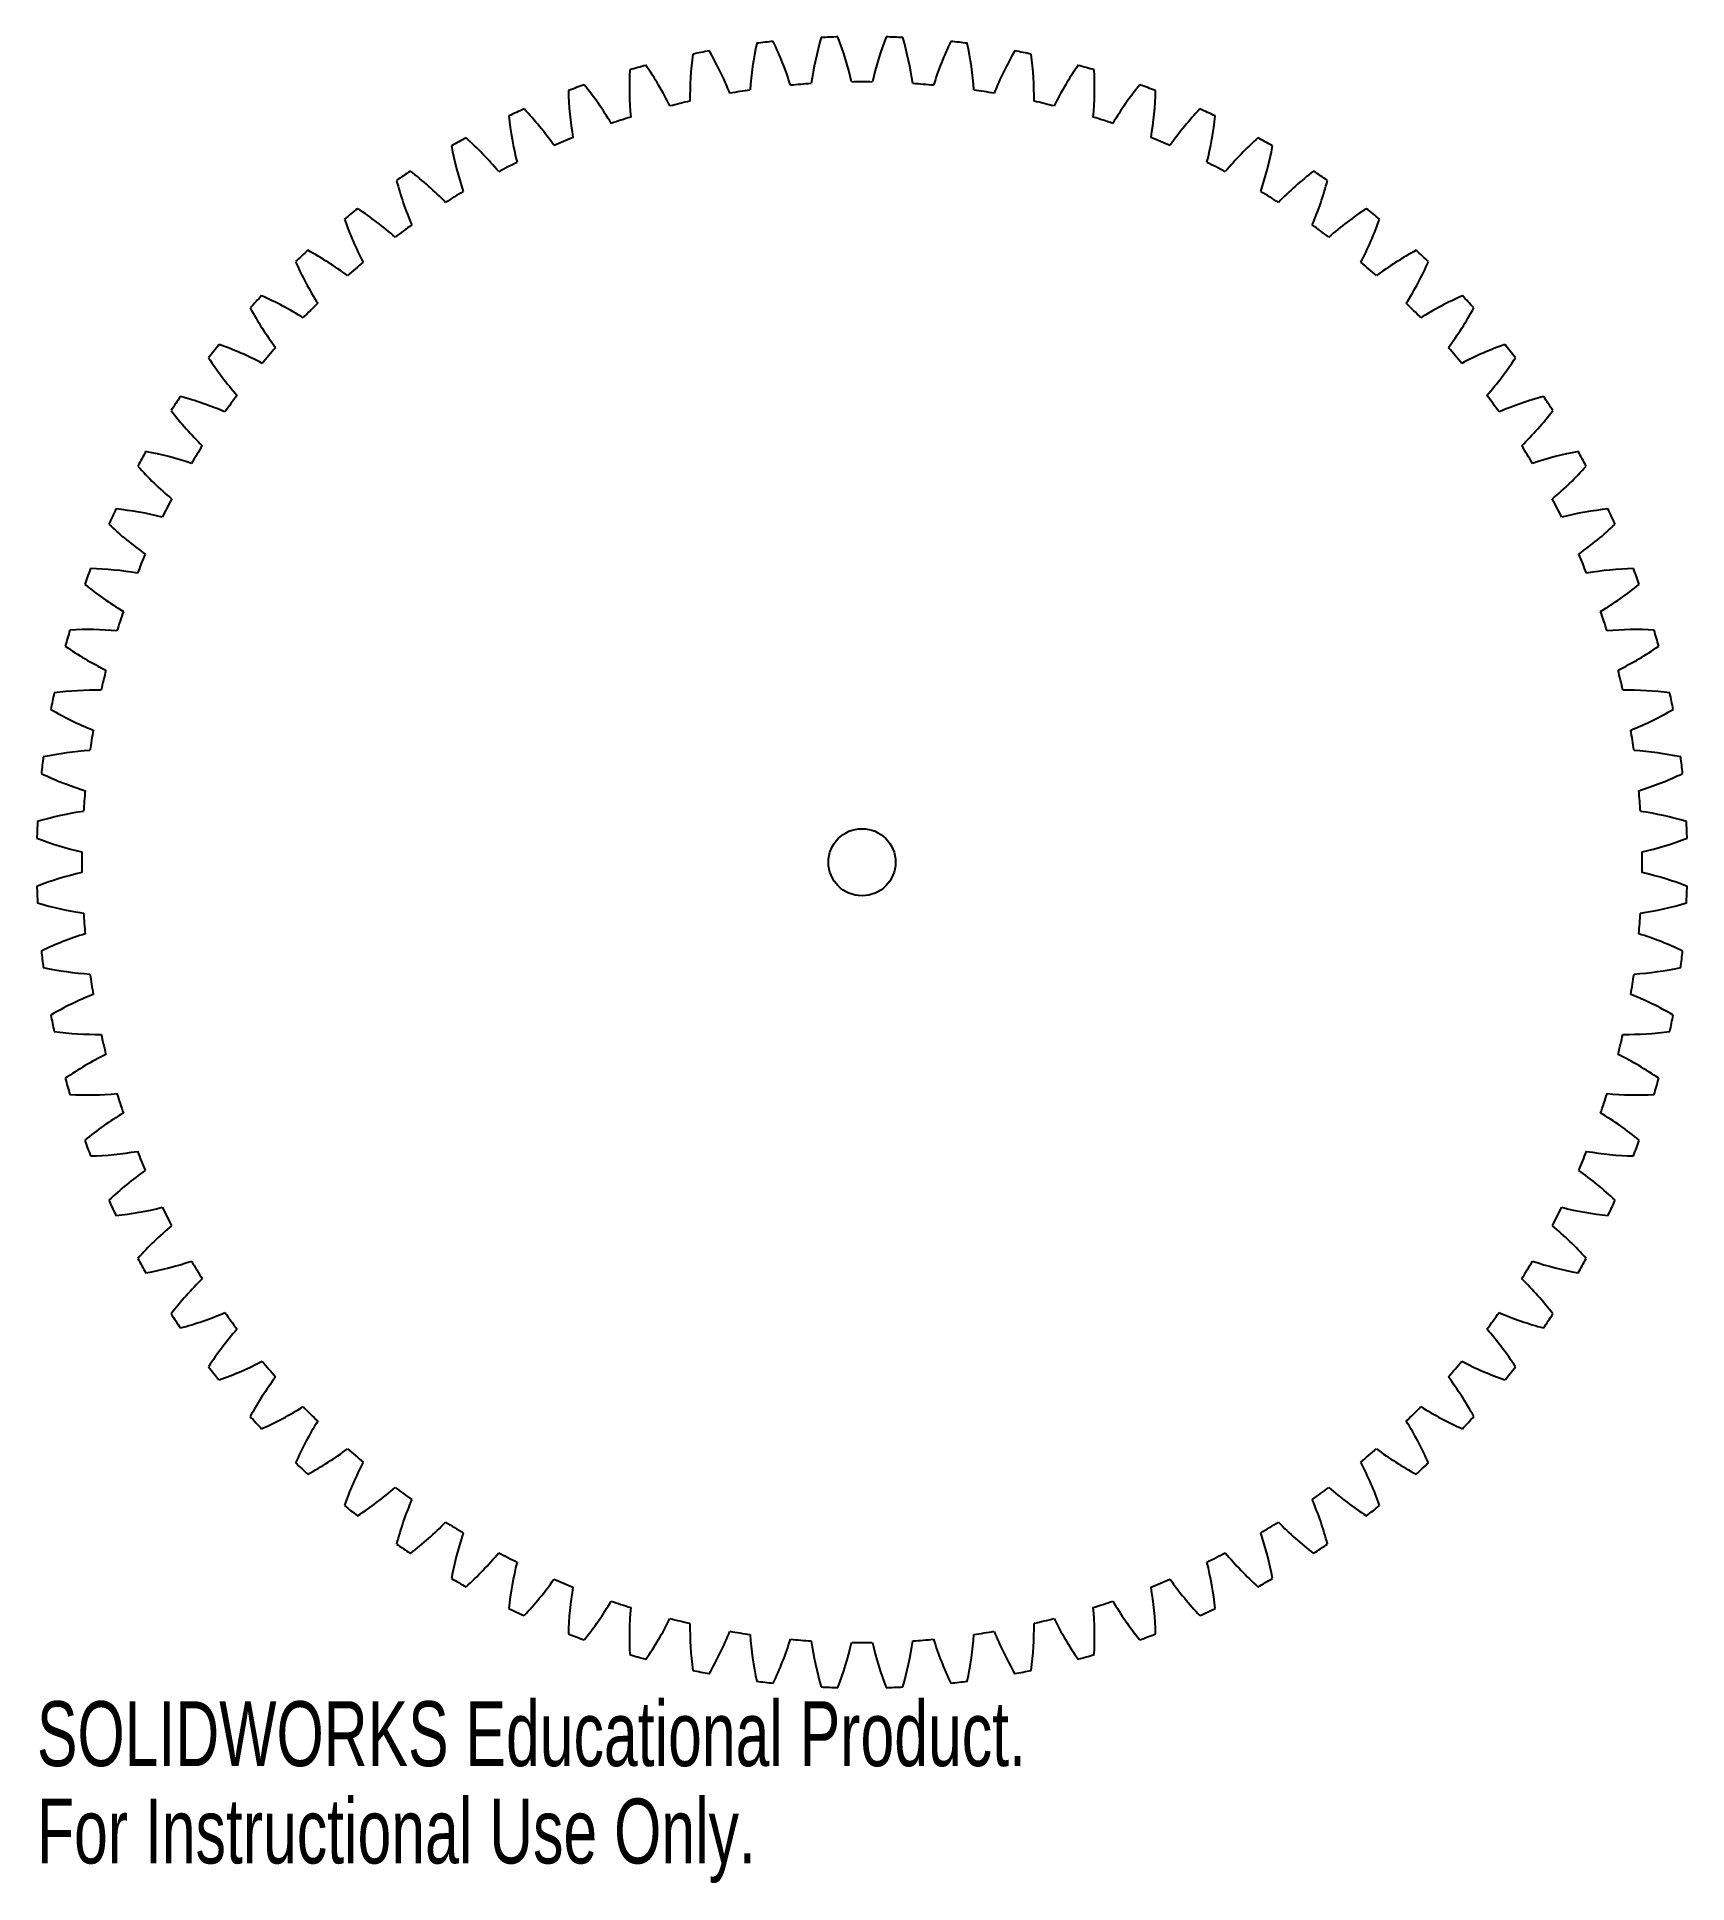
# Model space of a CAD drawing. Header units: millimetres. Extents: x -61 to 61, y -76 to 61.
import ezdxf

# ---------------------------------------------------------------- set-up
doc = ezdxf.new("R2010")
doc.units = ezdxf.units.MM
doc.styles.add('SLDTEXTSTYLE0', font='TXT', dxfattribs={"width": 0.7})

msp = doc.modelspace()

# ---------------------------------------------------------------- linework, layer by layer
at = {"color": 7, "linetype": 'Continuous', "lineweight": 25}
msp.add_circle((0, 0), 2.5, dxfattribs=at)
for centre, radius, start, end in [((15.62, 55.95), 24, 167.8619, 176.2425), ((0, 0), 61.5, 96.1682, 97.3318), ((-28.25, 50.76), 24, 17.2575, 25.6381), ((19.96, 54.55), 24, 163.3619, 171.7425), ((0, 0), 61.5, 91.6682, 92.8318), ((-24.18, 52.82), 24, 12.7575, 21.1381), ((24.18, 52.82), 24, 158.8619, 167.2425), ((0, 0), 61.5, 87.1682, 88.3318), ((-19.96, 54.55), 24, 8.2575, 16.6381), ((28.25, 50.76), 24, 154.3619, 162.7425), ((0, 0), 61.5, 82.6682, 83.8318), ((-15.62, 55.95), 24, 3.7575, 12.1381), ((0, 0), 61.5, 105.1682, 106.3318), ((-35.84, 45.72), 24, 26.2575, 34.6381), ((11.18, 57), 24, 172.3619, 180.7425), ((0, 0), 61.5, 100.6682, 101.8318), ((-32.14, 48.39), 24, 21.7575, 30.1381), ((32.14, 48.39), 24, 149.8619, 158.2425), ((0, 0), 61.5, 78.1682, 79.3318), ((-11.18, 57), 24, 359.2575, 7.6381), ((35.84, 45.72), 24, 145.3619, 153.7425), ((0, 0), 61.5, 73.6682, 74.8318), ((0, 0), 61.5, 109.6682, 110.8318), ((-39.31, 42.76), 24, 30.7575, 39.1381), ((6.67, 57.7), 24, 176.8619, 185.2425), ((0, 0), 58.12, 93.7429, 95.2571), ((0, 0), 58.12, 89.2429, 90.7571), ((0, 0), 58.12, 84.7429, 86.2571), ((-6.67, 57.7), 24, 354.7575, 3.1381), ((39.31, 42.76), 24, 140.8619, 149.2425), ((0, 0), 61.5, 69.1682, 70.3318), ((2.12, 58.05), 24, 181.3619, 189.7425), ((0, 0), 58.12, 102.7429, 104.2571), ((0, 0), 58.12, 98.2429, 99.7571), ((0, 0), 58.12, 80.2429, 81.7571), ((0, 0), 58.12, 75.7429, 77.2571), ((-2.12, 58.05), 24, 350.2575, 358.6381), ((0, 0), 61.5, 114.1682, 115.3318), ((-2.44, 58.04), 24, 185.8619, 194.2425), ((-42.55, 39.55), 24, 35.2575, 43.6381), ((0, 0), 58.12, 107.2429, 108.7571), ((0, 0), 58.12, 71.2429, 72.7571), ((42.55, 39.55), 24, 136.3619, 144.7425), ((0, 0), 61.5, 64.6682, 65.8318), ((2.44, 58.04), 24, 345.7575, 354.1381), ((0, 0), 61.5, 118.6682, 119.8318), ((-45.52, 36.09), 24, 39.7575, 48.1381), ((0, 0), 58.12, 111.7429, 113.2571), ((0, 0), 58.12, 66.7429, 68.2571), ((45.52, 36.09), 24, 131.8619, 140.2425), ((0, 0), 61.5, 60.1682, 61.3318), ((-6.98, 57.67), 24, 190.3619, 198.7425), ((6.98, 57.67), 24, 341.2575, 349.6381), ((0, 0), 61.5, 123.1682, 124.3318), ((-48.21, 32.4), 24, 44.2575, 52.6381), ((0, 0), 58.12, 116.2429, 117.7571), ((0, 0), 58.12, 62.2429, 63.7571), ((48.21, 32.4), 24, 127.3619, 135.7425), ((0, 0), 61.5, 55.6682, 56.8318), ((-11.49, 56.94), 24, 194.8619, 203.2425), ((0, 0), 58.12, 120.7429, 122.2571), ((0, 0), 58.12, 57.7429, 59.2571), ((11.49, 56.94), 24, 336.7575, 345.1381), ((0, 0), 61.5, 127.6682, 128.8318), ((-50.6, 28.52), 24, 48.7575, 57.1381), ((50.6, 28.52), 24, 122.8619, 131.2425), ((0, 0), 61.5, 51.1682, 52.3318), ((-15.92, 55.86), 24, 199.3619, 207.7425), ((0, 0), 58.12, 125.2429, 126.7571), ((0, 0), 58.12, 53.2429, 54.7571), ((15.92, 55.86), 24, 332.2575, 340.6381), ((0, 0), 61.5, 132.1682, 133.3318), ((-52.69, 24.46), 24, 53.2575, 61.6381), ((52.69, 24.46), 24, 118.3619, 126.7425), ((0, 0), 61.5, 46.6682, 47.8318), ((-20.25, 54.44), 24, 203.8619, 212.2425), ((0, 0), 58.12, 129.7429, 131.2571), ((0, 0), 58.12, 48.7429, 50.2571), ((20.25, 54.44), 24, 327.7575, 336.1381), ((0, 0), 61.5, 136.6682, 137.8318), ((-24.46, 52.69), 24, 208.3619, 216.7425), ((-54.44, 20.25), 24, 57.7575, 66.1381), ((0, 0), 58.12, 134.2429, 135.7571), ((0, 0), 58.12, 44.2429, 45.7571), ((54.44, 20.25), 24, 113.8619, 122.2425), ((24.46, 52.69), 24, 323.2575, 331.6381), ((0, 0), 61.5, 42.1682, 43.3318), ((0, 0), 61.5, 141.1682, 142.3318), ((-55.86, 15.92), 24, 62.2575, 70.6381), ((55.86, 15.92), 24, 109.3619, 117.7425), ((0, 0), 61.5, 37.6682, 38.8318), ((-28.52, 50.6), 24, 212.8619, 221.2425), ((0, 0), 58.12, 138.7429, 140.2571), ((0, 0), 58.12, 39.7429, 41.2571), ((28.52, 50.6), 24, 318.7575, 327.1381), ((0, 0), 61.5, 145.6682, 146.8318), ((-56.94, 11.49), 24, 66.7575, 75.1381), ((0, 0), 58.12, 143.2429, 144.7571), ((0, 0), 58.12, 35.2429, 36.7571), ((56.94, 11.49), 24, 104.8619, 113.2425), ((0, 0), 61.5, 33.1682, 34.3318), ((-32.4, 48.21), 24, 217.3619, 225.7425), ((32.4, 48.21), 24, 314.2575, 322.6381), ((0, 0), 61.5, 150.1682, 151.3318), ((-57.67, 6.98), 24, 71.2575, 79.6381), ((0, 0), 58.12, 147.7429, 149.2571), ((0, 0), 58.12, 30.7429, 32.2571), ((57.67, 6.98), 24, 100.3619, 108.7425), ((0, 0), 61.5, 28.6682, 29.8318), ((-36.09, 45.52), 24, 221.8619, 230.2425), ((36.09, 45.52), 24, 309.7575, 318.1381), ((0, 0), 61.5, 154.6682, 155.8318), ((-58.04, 2.44), 24, 75.7575, 84.1381), ((0, 0), 58.12, 152.2429, 153.7571), ((0, 0), 58.12, 26.2429, 27.7571), ((58.04, 2.44), 24, 95.8619, 104.2425), ((0, 0), 61.5, 24.1682, 25.3318), ((-39.55, 42.55), 24, 226.3619, 234.7425), ((39.55, 42.55), 24, 305.2575, 313.6381), ((0, 0), 58.12, 156.7429, 158.2571), ((0, 0), 58.12, 21.7429, 23.2571), ((0, 0), 61.5, 159.1682, 160.3318), ((-42.76, 39.31), 24, 230.8619, 239.2425), ((-58.05, -2.12), 24, 80.2575, 88.6381), ((58.05, -2.12), 24, 91.3619, 99.7425), ((42.76, 39.31), 24, 300.7575, 309.1381), ((0, 0), 61.5, 19.6682, 20.8318), ((0, 0), 58.12, 161.2429, 162.7571), ((0, 0), 58.12, 17.2429, 18.7571), ((0, 0), 61.5, 163.6682, 164.8318), ((-57.7, -6.67), 24, 84.7575, 93.1381), ((57.7, -6.67), 24, 86.8619, 95.2425), ((0, 0), 61.5, 15.1682, 16.3318), ((-45.72, 35.84), 24, 235.3619, 243.7425), ((45.72, 35.84), 24, 296.2575, 304.6381), ((0, 0), 58.12, 165.7429, 167.2571), ((0, 0), 58.12, 12.7429, 14.2571), ((0, 0), 61.5, 168.1682, 169.3318), ((-57, -11.18), 24, 89.2575, 97.6381), ((57, -11.18), 24, 82.3619, 90.7425), ((0, 0), 61.5, 10.6682, 11.8318), ((-48.39, 32.14), 24, 239.8619, 248.2425), ((48.39, 32.14), 24, 291.7575, 300.1381), ((0, 0), 58.12, 170.2429, 171.7571), ((0, 0), 58.12, 8.2429, 9.7571), ((-55.95, -15.62), 24, 93.7575, 102.1381), ((55.95, -15.62), 24, 77.8619, 86.2425), ((0, 0), 61.5, 172.6682, 173.8318), ((0, 0), 61.5, 6.1682, 7.3318), ((-50.76, 28.25), 24, 244.3619, 252.7425), ((50.76, 28.25), 24, 287.2575, 295.6381), ((0, 0), 58.12, 174.7429, 176.2571), ((0, 0), 58.12, 3.7429, 5.2571), ((0, 0), 61.5, 177.1682, 178.3318), ((-54.55, -19.96), 24, 98.2575, 106.6381), ((54.55, -19.96), 24, 73.3619, 81.7425), ((0, 0), 61.5, 1.6682, 2.8318), ((-52.82, 24.18), 24, 248.8619, 257.2425), ((52.82, 24.18), 24, 282.7575, 291.1381), ((0, 0), 58.12, 179.2429, 180.7571), ((0, 0), 58.12, 359.2429, 0.7571), ((-52.82, -24.18), 24, 102.7575, 111.1381), ((52.82, -24.18), 24, 68.8619, 77.2425), ((0, 0), 61.5, 181.6682, 182.8318), ((0, 0), 61.5, 357.1682, 358.3318), ((-54.55, 19.96), 24, 253.3619, 261.7425), ((0, 0), 58.12, 183.7429, 185.2571), ((0, 0), 58.12, 354.7429, 356.2571), ((54.55, 19.96), 24, 278.2575, 286.6381), ((-50.76, -28.25), 24, 107.2575, 115.6381), ((50.76, -28.25), 24, 64.3619, 72.7425), ((0, 0), 61.5, 186.1682, 187.3318), ((0, 0), 61.5, 352.6682, 353.8318), ((-55.95, 15.62), 24, 257.8619, 266.2425), ((55.95, 15.62), 24, 273.7575, 282.1381), ((0, 0), 58.12, 188.2429, 189.7571), ((0, 0), 58.12, 350.2429, 351.7571), ((-48.39, -32.14), 24, 111.7575, 120.1381), ((48.39, -32.14), 24, 59.8619, 68.2425), ((0, 0), 61.5, 190.6682, 191.8318), ((0, 0), 61.5, 348.1682, 349.3318), ((-57, 11.18), 24, 262.3619, 270.7425), ((0, 0), 58.12, 192.7429, 194.2571), ((0, 0), 58.12, 345.7429, 347.2571), ((57, 11.18), 24, 269.2575, 277.6381), ((-45.72, -35.84), 24, 116.2575, 124.6381), ((45.72, -35.84), 24, 55.3619, 63.7425), ((0, 0), 61.5, 195.1682, 196.3318), ((0, 0), 61.5, 343.6682, 344.8318), ((-57.7, 6.67), 24, 266.8619, 275.2425), ((0, 0), 58.12, 197.2429, 198.7571), ((0, 0), 58.12, 341.2429, 342.7571), ((57.7, 6.67), 24, 264.7575, 273.1381), ((-42.76, -39.31), 24, 120.7575, 129.1381), ((42.76, -39.31), 24, 50.8619, 59.2425), ((0, 0), 61.5, 199.6682, 200.8318), ((-58.05, 2.12), 24, 271.3619, 279.7425), ((0, 0), 58.12, 201.7429, 203.2571), ((0, 0), 58.12, 336.7429, 338.2571), ((58.05, 2.12), 24, 260.2575, 268.6381), ((0, 0), 61.5, 339.1682, 340.3318), ((-39.55, -42.55), 24, 125.2575, 133.6381), ((39.55, -42.55), 24, 46.3619, 54.7425), ((0, 0), 61.5, 204.1682, 205.3318), ((-58.04, -2.44), 24, 275.8619, 284.2425), ((0, 0), 58.12, 206.2429, 207.7571), ((0, 0), 58.12, 332.2429, 333.7571), ((58.04, -2.44), 24, 255.7575, 264.1381), ((0, 0), 61.5, 334.6682, 335.8318), ((-36.09, -45.52), 24, 129.7575, 138.1381), ((36.09, -45.52), 24, 41.8619, 50.2425), ((0, 0), 61.5, 208.6682, 209.8318), ((-57.67, -6.98), 24, 280.3619, 288.7425), ((0, 0), 58.12, 210.7429, 212.2571), ((0, 0), 58.12, 327.7429, 329.2571), ((57.67, -6.98), 24, 251.2575, 259.6381), ((0, 0), 61.5, 330.1682, 331.3318), ((-32.4, -48.21), 24, 134.2575, 142.6381), ((32.4, -48.21), 24, 37.3619, 45.7425), ((0, 0), 61.5, 213.1682, 214.3318), ((-56.94, -11.49), 24, 284.8619, 293.2425), ((0, 0), 58.12, 215.2429, 216.7571), ((0, 0), 58.12, 323.2429, 324.7571), ((56.94, -11.49), 24, 246.7575, 255.1381), ((0, 0), 61.5, 325.6682, 326.8318), ((-28.52, -50.6), 24, 138.7575, 147.1381), ((28.52, -50.6), 24, 32.8619, 41.2425), ((0, 0), 61.5, 217.6682, 218.8318), ((-55.86, -15.92), 24, 289.3619, 297.7425), ((-24.46, -52.69), 24, 143.2575, 151.6381), ((0, 0), 58.12, 219.7429, 221.2571), ((0, 0), 58.12, 318.7429, 320.2571), ((24.46, -52.69), 24, 28.3619, 36.7425), ((55.86, -15.92), 24, 242.2575, 250.6381), ((0, 0), 61.5, 321.1682, 322.3318), ((-54.44, -20.25), 24, 293.8619, 302.2425), ((0, 0), 58.12, 224.2429, 225.7571), ((0, 0), 58.12, 314.2429, 315.7571), ((54.44, -20.25), 24, 237.7575, 246.1381), ((0, 0), 61.5, 222.1682, 223.3318), ((-20.25, -54.44), 24, 147.7575, 156.1381), ((20.25, -54.44), 24, 23.8619, 32.2425), ((0, 0), 61.5, 316.6682, 317.8318), ((-52.69, -24.46), 24, 298.3619, 306.7425), ((0, 0), 58.12, 228.7429, 230.2571), ((0, 0), 58.12, 309.7429, 311.2571), ((52.69, -24.46), 24, 233.2575, 241.6381), ((0, 0), 61.5, 226.6682, 227.8318), ((-15.92, -55.86), 24, 152.2575, 160.6381), ((15.92, -55.86), 24, 19.3619, 27.7425), ((0, 0), 61.5, 312.1682, 313.3318), ((-50.6, -28.52), 24, 302.8619, 311.2425), ((0, 0), 58.12, 233.2429, 234.7571), ((0, 0), 58.12, 305.2429, 306.7571), ((50.6, -28.52), 24, 228.7575, 237.1381), ((0, 0), 61.5, 231.1682, 232.3318), ((-11.49, -56.94), 24, 156.7575, 165.1381), ((11.49, -56.94), 24, 14.8619, 23.2425), ((0, 0), 61.5, 307.6682, 308.8318), ((-48.21, -32.4), 24, 307.3619, 315.7425), ((0, 0), 58.12, 237.7429, 239.2571), ((0, 0), 58.12, 300.7429, 302.2571), ((48.21, -32.4), 24, 224.2575, 232.6381), ((0, 0), 61.5, 235.6682, 236.8318), ((-6.98, -57.67), 24, 161.2575, 169.6381), ((6.98, -57.67), 24, 10.3619, 18.7425), ((0, 0), 61.5, 303.1682, 304.3318), ((-45.52, -36.09), 24, 311.8619, 320.2425), ((0, 0), 58.12, 242.2429, 243.7571), ((-2.44, -58.04), 24, 165.7575, 174.1381), ((0, 0), 58.12, 296.2429, 297.7571), ((2.44, -58.04), 24, 5.8619, 14.2425), ((45.52, -36.09), 24, 219.7575, 228.1381), ((0, 0), 61.5, 240.1682, 241.3318), ((-42.55, -39.55), 24, 316.3619, 324.7425), ((0, 0), 58.12, 246.7429, 248.2571), ((0, 0), 58.12, 291.7429, 293.2571), ((42.55, -39.55), 24, 215.2575, 223.6381), ((0, 0), 61.5, 298.6682, 299.8318), ((2.12, -58.05), 24, 170.2575, 178.6381), ((-2.12, -58.05), 24, 1.3619, 9.7425), ((0, 0), 61.5, 244.6682, 245.8318), ((-39.31, -42.76), 24, 320.8619, 329.2425), ((0, 0), 58.12, 251.2429, 252.7571), ((6.67, -57.7), 24, 174.7575, 183.1381), ((-35.84, -45.72), 24, 325.3619, 333.7425), ((0, 0), 58.12, 255.7429, 257.2571), ((0, 0), 58.12, 282.7429, 284.2571), ((35.84, -45.72), 24, 206.2575, 214.6381), ((0, 0), 58.12, 287.2429, 288.7571), ((-6.67, -57.7), 24, 356.8619, 5.2425), ((39.31, -42.76), 24, 210.7575, 219.1381), ((0, 0), 61.5, 294.1682, 295.3318), ((0, 0), 61.5, 249.1682, 250.3318), ((11.18, -57), 24, 179.2575, 187.6381), ((-32.14, -48.39), 24, 329.8619, 338.2425), ((0, 0), 58.12, 260.2429, 261.7571), ((15.62, -55.95), 24, 183.7575, 192.1381), ((-15.62, -55.95), 24, 347.8619, 356.2425), ((0, 0), 58.12, 278.2429, 279.7571), ((32.14, -48.39), 24, 201.7575, 210.1381), ((-11.18, -57), 24, 352.3619, 0.7425), ((0, 0), 61.5, 289.6682, 290.8318), ((0, 0), 61.5, 253.6682, 254.8318), ((-28.25, -50.76), 24, 334.3619, 342.7425), ((0, 0), 58.12, 264.7429, 266.2571), ((19.96, -54.55), 24, 188.2575, 196.6381), ((-24.18, -52.82), 24, 338.8619, 347.2425), ((0, 0), 58.12, 269.2429, 270.7571), ((24.18, -52.82), 24, 192.7575, 201.1381), ((-19.96, -54.55), 24, 343.3619, 351.7425), ((0, 0), 58.12, 273.7429, 275.2571), ((28.25, -50.76), 24, 197.2575, 205.6381), ((0, 0), 61.5, 285.1682, 286.3318), ((0, 0), 61.5, 258.1682, 259.3318), ((0, 0), 61.5, 280.6682, 281.8318), ((0, 0), 61.5, 262.6682, 263.8318), ((0, 0), 61.5, 267.1682, 268.3318), ((0, 0), 61.5, 271.6682, 272.8318), ((0, 0), 61.5, 276.1682, 277.3318)]:
    msp.add_arc(centre, radius, start, end, dxfattribs=at)

# ---------------------------------------------------------------- texts
at = {"color": 7, "linetype": 'Continuous', "char_height": 4.8336, "attachment_point": 1, "style": 'SLDTEXTSTYLE0'}
for s, insert in [('SOLIDWORKS Educational Product.', (-61.47, -62.49)), ('For Instructional Use Only.', (-61.47, -69.74))]:
    msp.add_mtext(s, dxfattribs=dict(at, insert=insert))

doc.saveas('drawing.dxf')
